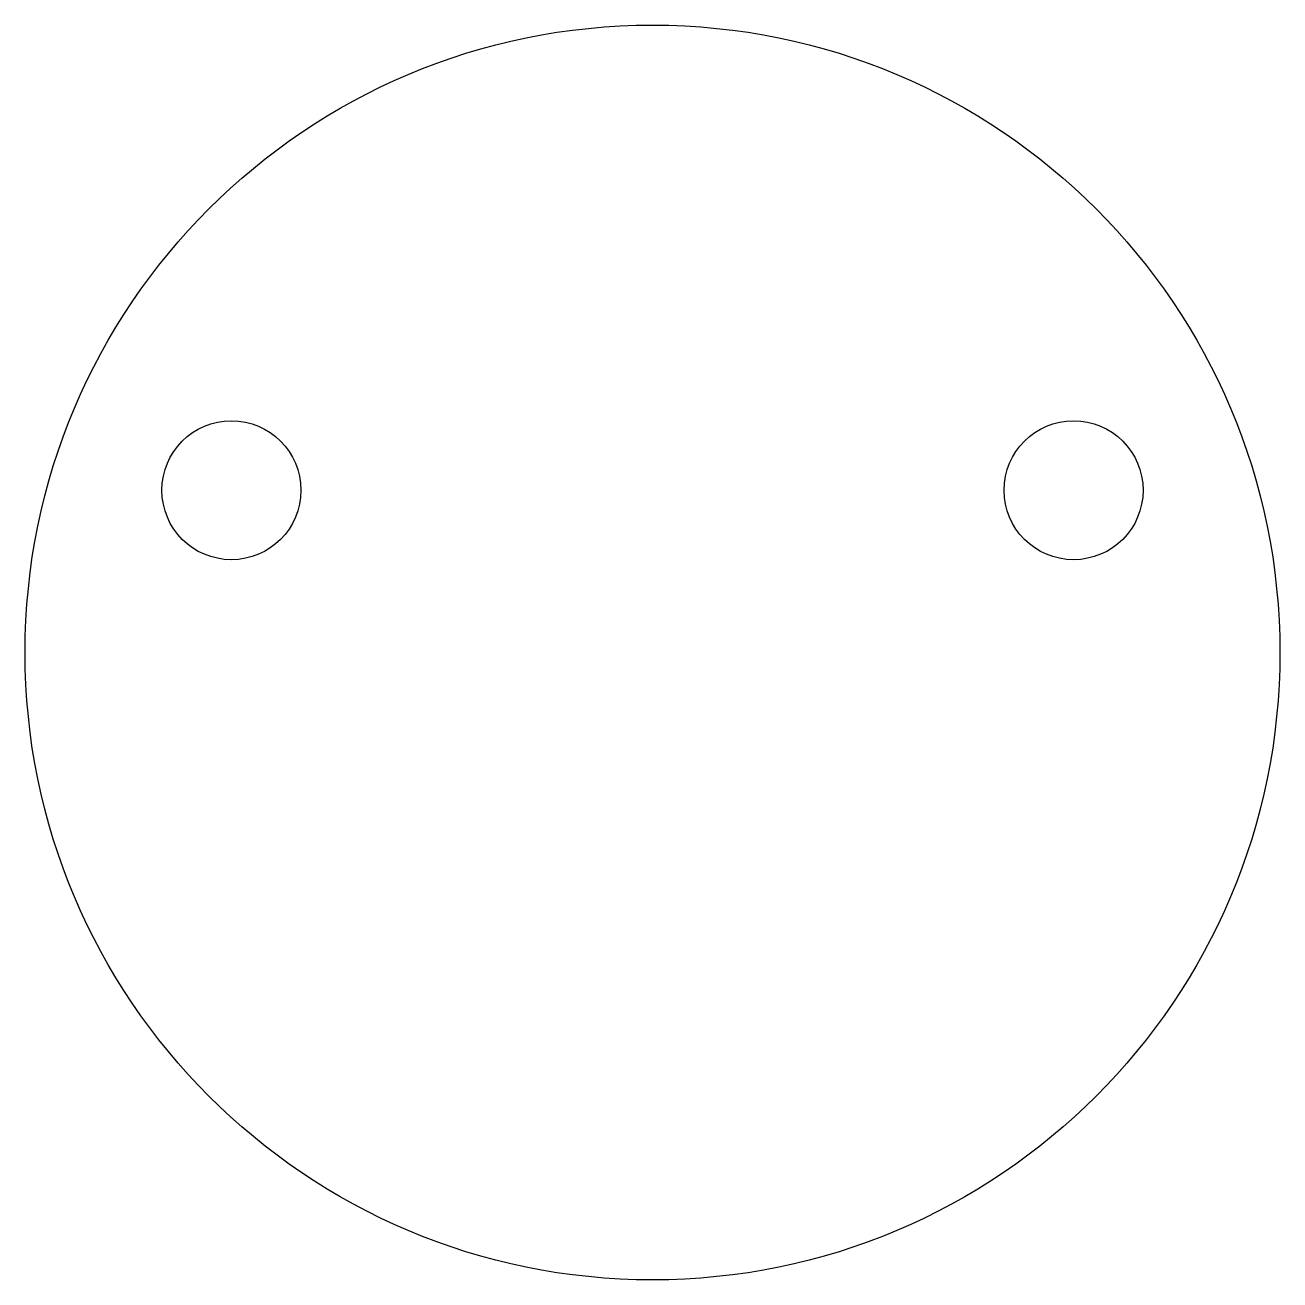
# Model space of a CAD drawing. Header units: millimetres. Extents: x -14.9 to 14.9, y -14.9 to 14.9.
import ezdxf

# ---------------------------------------------------------------- set-up
doc = ezdxf.new("R2010")
doc.units = ezdxf.units.MM
doc.layers.get('0').update_dxf_attribs({"linetype": 'CONTINUOUS'})

msp = doc.modelspace()

# ---------------------------------------------------------------- linework, layer by layer
for centre, radius in [((0, 0), 14.9), ((-10, 3.853), 1.65), ((10, 3.853), 1.65)]:
    msp.add_circle(centre, radius)

doc.saveas('drawing.dxf')
